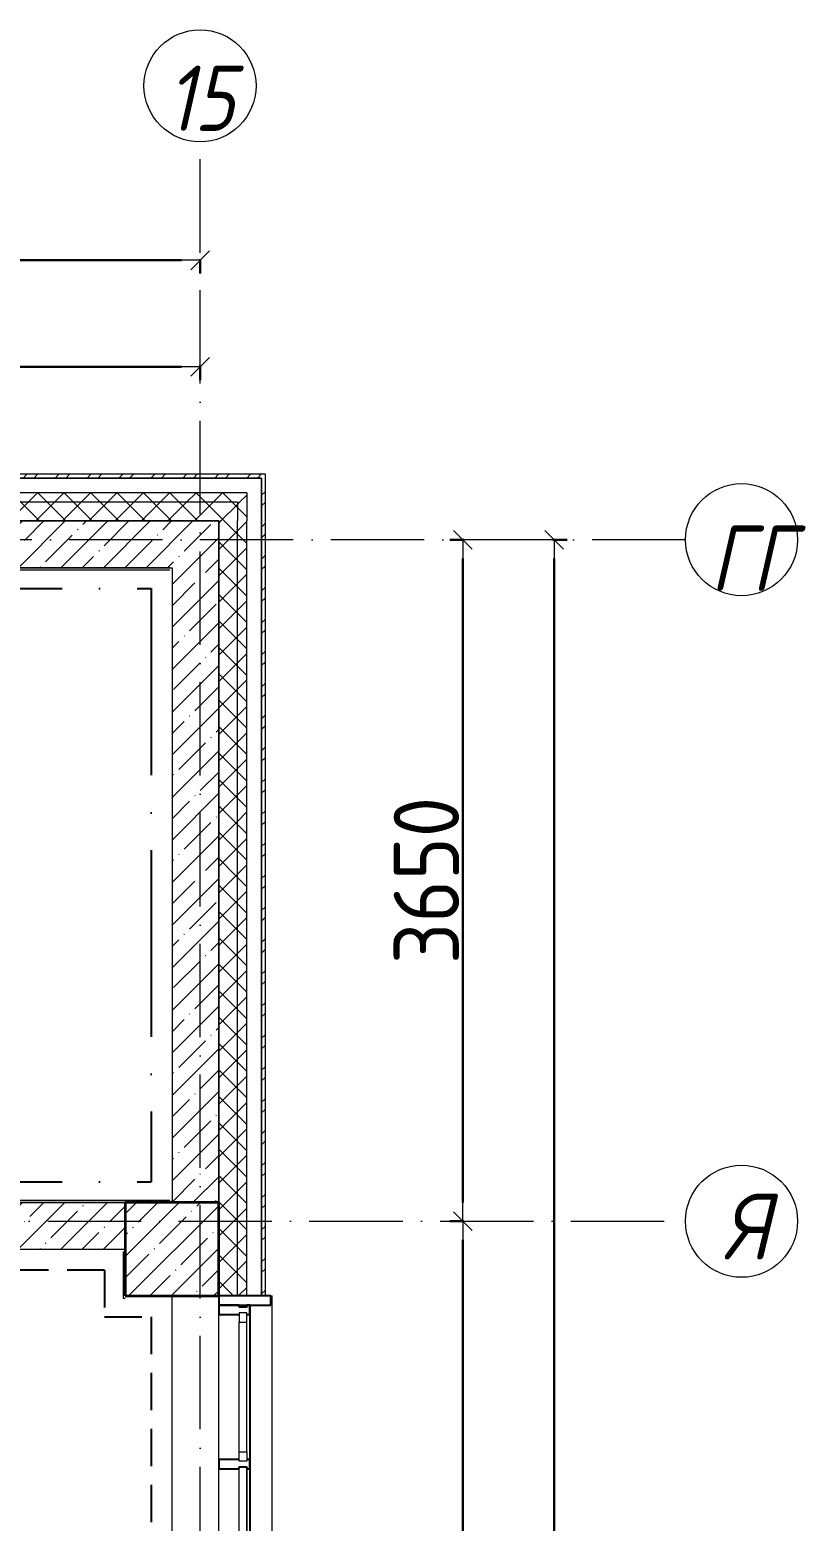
# Model space of a CAD drawing. Header units: millimetres. Extents: x -213536 to 1564669, y -45299 to 942238.
# Drawn here: x -185728 to -181571, y 228121 to 236107 of the extents above; entities that cross this region are included whole.
import ezdxf

# ---------------------------------------------------------------- set-up
doc = ezdxf.new("R2010")
doc.units = ezdxf.units.MM
for name, pattern in [('02 Штрихпунктирная _10 мм_', [1400, 1000, -200, 0, -200]), ('50_200_ШТРИХ_1Т_ш5_п1_п1_', [700, 500, -100, 0, -100]), ('Штрих короткий', [300, 150, -150]), ('Штриховая _2 мм - 1 мм_', [300, 200, -100])]:
    doc.linetypes.add(name, pattern=pattern)
for name, color, linetype, lineweight in [('0-1', 7, 'Continuous', 5), ('0-2', 7, 'Continuous', 9), ('Импосты витража', 7, 'Continuous', 9), ('Импосты витража-1', 7, 'Continuous', 25), ('Каркас_Импост', 7, 'Continuous', 13), ('Каркас_Импост-1', 7, 'Continuous', 9), ('Несущие колонны', 7, 'Continuous', 9), ('Несущие колонны-1', 7, 'Continuous', 35), ('Общие ребра', 7, 'Continuous', 9), ('Окна', 7, 'Continuous', 9), ('Оси', 7, 'Continuous', 9), ('Оси-1', 7, 'Continuous', 20), ('Оси-2', 7, '50_200_ШТРИХ_1Т_ш5_п1_п1_', 9), ('Остекление-1', 7, 'Continuous', 9), ('Перемычка-1', 7, 'Штрих короткий', 9), ('Размеры', 7, 'Continuous', 15), ('Стены', 7, 'Continuous', 9), ('Стены-1', 7, 'Continuous', 13), ('Штриховка разреза-1', 7, 'Continuous', 9)]:
    doc.layers.add(name, color=color, linetype=linetype, lineweight=lineweight)
doc.layers.add('СТ-1_1', color=7, linetype='Штриховая _2 мм - 1 мм_', lineweight=90, true_color=0x888888)
doc.layers.add('СТ-2_1', color=1, linetype='02 Штрихпунктирная _10 мм_', lineweight=90, true_color=0xff0000)
doc.layers.get('0-2').off()
doc.styles.add('ISOCPEUR_I_1', font='isocpeui.ttf', dxfattribs={"width": 0.85, "height": 2.5})
doc.styles.add('СПДС', font='isocpeur.ttf', dxfattribs={"width": 0.9})
doc.dimstyles.new('Размера А3', dxfattribs={"dimtxt": 200, "dimasz": 100, "dimexe": 70, "dimexo": 100, "dimgap": 20, "dimtad": 1, "dimdec": 0, "dimrnd": 10, "dimzin": 0, "dimdsep": 46, "dimtxsty": 'СПДС', "dimblk": 'ARROWHEAD_6', "dimcen": 1, "dimclrd": 256, "dimclre": 256, "dimclrt": 256, "dimazin": 0, "dimtfac": 1, "dimtdec": 0, "dimtmove": 2, "dimatfit": 3, "dimfxl": 1, "dimtolj": 1, "dimtzin": 0, "dimarcsym": 0})
pattern_1 = [(45, (0, 0), (-85.53659, 85.53659), []), (45, (57.02, 0), (-85.53659, 85.53659), [])]
pattern_2 = [(45, (0, 0), (-70.71068, 70.71068), []), (135, (0, 0), (-70.71068, -70.71068), [])]
pattern_3 = [(45, (0, 0), (-114.04925, 114.04925), []), (45, (114.05, 0), (-114.04925, 114.04925), [201.612, -40.322, 3.353, -36.97])]

# ---------------------------------------------------------------- blocks, each defined once
blk = doc.blocks.new('BSC_Колонна _Прямоугольная - 500х500-V144-АИ2_02_План отделки стен 2-го этажа _Часть 2_')
at = {"layer": 'Несущие колонны'}
h = blk.add_hatch(dxfattribs=at)
h.set_pattern_fill('FP_144', color=256, style=0, pattern_type=2)
h.set_pattern_definition([(45, (-25650, -45650), (-114.04925, 114.04925), []), (45, (-25535.95, -45650), (-114.04925, 114.04925), [201.613, -40.323, 3.353, -36.97])])
h.paths.add_polyline_path([(-250, -250), (250, -250), (250, 250), (-250, 250), (-250, 120.8)], flags=0)
at = {"layer": 'Несущие колонны-1'}
for p, q in [((250, 250), (-250, 250)), ((-250, 250), (-250, -250)), ((250, -250), (250, 250)), ((-250, -250), (250, -250))]:
    blk.add_line(p, q, dxfattribs=at)
blk = doc.blocks.new('Проем_Дверь_Прямоугольный - 1800х2700h_оконные проемы-25805030-АИ2_02_План отделки стен 2-го этажа _Часть 2_')
at = {"layer": 'Перемычка-1'}
for p, q in [((900, 125), (-900, 125)), ((900, -125), (-900, -125))]:
    blk.add_line(p, q, dxfattribs=at)
blk = doc.blocks.new('PNS_Панель прямоугольная2 - Нр_Стекло - 40мм-26243474-АИ2_02_План отделки стен 2-го этажа _Часть 2_')
at = {"layer": 'Каркас_Импост'}
for p, q in [((-397.5, 0), (-397.5, 40)), ((-397.5, 40), (-347.5, 40)), ((-347.5, 40), (-347.5, 0)), ((397.5, 40), (347.5, 40)), ((347.5, 40), (347.5, 0)), ((397.5, 0), (397.5, 40)), ((-347.5, 0), (-397.5, 0)), ((347.5, 0), (397.5, 0))]:
    blk.add_line(p, q, dxfattribs=at)
at = {"layer": 'Каркас_Импост-1'}
for p, q in [((-347.5, 40), (347.5, 40)), ((-347.5, 0), (347.5, 0))]:
    blk.add_line(p, q, dxfattribs=at)
blk = doc.blocks.new('Прямоугольный импост - Импост структурный с накладкой - 150мм-25647633-АИ2_02_План отделки стен 2-го этажа _Часть 2_')
at = {"layer": 'Импосты витража-1'}
for p, q in [((-25, 0), (-25, 17)), ((-25, 17), (25, 17)), ((-15, 0), (-25, 0)), ((-15, -40), (-15, 0)), ((25, 17), (25, 0)), ((-25, -150), (-25, -40)), ((-25, -40), (-15, -40)), ((25, -40), (25, -150)), ((25, -150), (-25, -150))]:
    blk.add_line(p, q, dxfattribs=at)
blk = doc.blocks.new('Прямоугольный импост - Импост структурный с накладкой - 150мм-25647642-АИ2_02_План отделки стен 2-го этажа _Часть 2_')
at = {"layer": 'Импосты витража'}
for p, q in [((42475, -100), (43250, -100)), ((42475, -267), (43250, -267))]:
    blk.add_line(p, q, dxfattribs=at)
blk = doc.blocks.new('Прямоугольный импост - Импост структурный с накладкой - 150мм-V150-АИ2_02_План отделки стен 2-го этажа _Часть 2_')
at = {"layer": 'Импосты витража-1'}
for p, q in [((-25, 0), (-25, 17)), ((-25, 17), (25, 17)), ((25, 0), (15, 0)), ((15, 0), (15, -40)), ((25, 17), (25, 0)), ((-25, -150), (-25, -40)), ((15, -40), (25, -40)), ((25, -40), (25, -150)), ((25, -150), (-25, -150))]:
    blk.add_line(p, q, dxfattribs=at)
blk = doc.blocks.new('PNS_Панель прямоугольная1 - Нр_Стекло - 40мм-25259299-АИ2_02_План отделки стен 2-го этажа _Часть 2_')
at = {"layer": 'Остекление-1'}
for p, q in [((-387.5, 40), (387.5, 40)), ((-397.5, 0), (397.5, 0)), ((387.5, 0), (-387.5, 0))]:
    blk.add_line(p, q, dxfattribs=at)
blk = doc.blocks.new('Прямоугольный импост - Откос НВФ_50х280 мм-V161-АИ2_02_План отделки стен 2-го этажа _Часть 2_')
at = {"layer": 'Импосты витража-1'}
for p, q in [((-50, 130), (0, 130)), ((-50, -150), (-50, 130)), ((0, 130), (0, -150)), ((0, -150), (-50, -150))]:
    blk.add_line(p, q, dxfattribs=at)
blk = doc.blocks.new('Отлив_СКБ - Отлив витража_120_НВФ-31885687-АИ2_02_План отделки стен 2-го этажа _Часть 2_')
at = {"layer": 'Окна'}
for p, q in [((1750, -2), (50, -2)), ((0, -120), (0, -113)), ((0, -120), (1800, -120)), ((1800, -113), (1800, -120))]:
    blk.add_line(p, q, dxfattribs=at)
blk = doc.blocks.new('0125-Р-ОО-Ш2-АР-о_23_10_2024_rvt-1-АИ2_02_План отделки стен 2-го этажа _Часть 2_')
at = {"layer": 'Штриховка разреза-1'}
h = blk.add_hatch(dxfattribs=at)
h.set_pattern_fill('FP_80', color=256, style=0, pattern_type=2)
h.set_pattern_definition(pattern_1)
h.paths.add_polyline_path([(26130, 49780), (26130, 49800), (17950, 49800), (17950, 49780), (23915, 49780)], flags=0)
h.paths.add_polyline_path([(16950, 49780), (16950, 49800), (15750, 49800), (15750, 49780), (16459.1, 49780)], flags=0)
h.paths.add_polyline_path([(7950, 49780), (7950, 49800), (-330, 49800), (-330, 49780), (7139.2, 49780)], flags=0)
h = blk.add_hatch(dxfattribs=at)
h.set_pattern_fill('FP_80', color=256, style=0, pattern_type=2)
h.set_pattern_definition(pattern_1)
h.paths.add_polyline_path([(26150, 43370), (26150, 43600), (26130, 43600), (26130, 43370)], flags=0)
h.paths.add_polyline_path([(26130, 45400), (26150, 45400), (26150, 49800), (26130, 49800), (26130, 45770.8)], flags=0)
h = blk.add_hatch(dxfattribs=at)
h.set_pattern_fill('FP_81', color=256, style=0, pattern_type=2)
h.set_pattern_definition(pattern_2)
h.paths.add_polyline_path([(26000, 49650), (26050, 49650), (26050, 49700), (17950, 49700), (17950, 49650), (23915, 49650)], flags=0)
h.paths.add_polyline_path([(16950, 49650), (16950, 49700), (15750, 49700), (15750, 49650), (16459.1, 49650)], flags=0)
h.paths.add_polyline_path([(7950, 49650), (7950, 49700), (-200, 49700), (-200, 49650), (7139.2, 49650)], flags=0)
h = blk.add_hatch(dxfattribs=at)
h.set_pattern_fill('FP_81', color=256, style=0, pattern_type=2)
h.set_pattern_definition(pattern_2)
h.paths.add_polyline_path([(25900, 49550), (26000, 49550), (26000, 49650), (17950, 49650), (17950, 49550), (23915, 49550)], flags=0)
h.paths.add_polyline_path([(16950, 49550), (16950, 49650), (15750, 49650), (15750, 49556), (15825, 49556), (15825, 49550), (16459.1, 49550)], flags=0)
h.paths.add_polyline_path([(7950, 49550), (7950, 49650), (-100, 49650), (-100, 49550), (7450, 49550)], flags=0)
h = blk.add_hatch(dxfattribs=at)
h.set_pattern_fill('FP_81', color=256, style=0, pattern_type=2)
h.set_pattern_definition(pattern_2)
h.paths.add_polyline_path([(26050, 11350), (26050, 13550), (26000, 13550), (26000, 11350)], flags=0)
h.paths.add_polyline_path([(26000, 15350), (26050, 15350), (26050, 16550), (26000, 16550), (26000, 16201.6)], flags=0)
h.paths.add_polyline_path([(26050, 18350), (26050, 19550), (26000, 19550), (26000, 18350)], flags=0)
h.paths.add_polyline_path([(26000, 21350), (26050, 21350), (26050, 22550), (26000, 22550), (26000, 21745.8)], flags=0)
h.paths.add_polyline_path([(26050, 24350), (26050, 25550), (26000, 25550), (26000, 24350)], flags=0)
h.paths.add_polyline_path([(26050, 27350), (26050, 28550), (26000, 28550), (26000, 27350)], flags=0)
h.paths.add_polyline_path([(26000, 30350), (26050, 30350), (26050, 31550), (26000, 31550), (26000, 30986.2)], flags=0)
h.paths.add_polyline_path([(26000, 33350), (26050, 33350), (26050, 34550), (26000, 34550), (26000, 33758.3)], flags=0)
h.paths.add_polyline_path([(26050, 36350), (26050, 37550), (26000, 37550), (26000, 36350)], flags=0)
h.paths.add_polyline_path([(26050, 39350), (26050, 40550), (26000, 40550), (26000, 39350)], flags=0)
h.paths.add_polyline_path([(26050, 42350), (26050, 43600), (26000, 43600), (26000, 42350)], flags=0)
h.paths.add_polyline_path([(26050, 45400), (26050, 49650), (26000, 49650), (26000, 45400)], flags=0)
h = blk.add_hatch(dxfattribs=at)
h.set_pattern_fill('FP_1', color=256, style=0, pattern_type=2)
h.set_pattern_definition(pattern_3)
h.paths.add_polyline_path([(25900, 49300), (25900, 49550), (17950, 49550), (17950, 49300), (25779, 49300)], flags=0)
h = blk.add_hatch(dxfattribs=at)
h.set_pattern_fill('FP_81', color=256, style=0, pattern_type=2)
h.set_pattern_definition(pattern_2)
h.paths.add_polyline_path([(26000, 11350), (26000, 13550), (25906, 13550), (25906, 13475), (25900, 13475), (25900, 11350)], flags=0)
h.paths.add_polyline_path([(25906, 15350), (26000, 15350), (26000, 16550), (25906, 16550), (25906, 16475), (25900, 16475), (25900, 15425), (25906, 15425), (25906, 15356)], flags=0)
h.paths.add_polyline_path([(25906, 18350), (26000, 18350), (26000, 19550), (25900, 19550), (25900, 18425), (25906, 18425), (25906, 18356)], flags=0)
h.paths.add_polyline_path([(25906, 21350), (26000, 21350), (26000, 22550), (25906, 22550), (25906, 22475), (25900, 22475), (25900, 21425), (25906, 21425), (25906, 21356)], flags=0)
h.paths.add_polyline_path([(25900, 24350), (26000, 24350), (26000, 25550), (25906, 25550), (25906, 25475), (25900, 25475), (25900, 24850)], flags=0)
h.paths.add_polyline_path([(26000, 27350), (26000, 28550), (25900, 28550), (25900, 27425), (25906, 27425), (25906, 27350)], flags=0)
h.paths.add_polyline_path([(26000, 30350), (26000, 31550), (25906, 31550), (25906, 31475), (25900, 31475), (25900, 30425), (25906, 30425), (25906, 30350)], flags=0)
h.paths.add_polyline_path([(26000, 33350), (26000, 34550), (25900, 34550), (25900, 33425), (25906, 33425), (25906, 33350)], flags=0)
h.paths.add_polyline_path([(25906, 36350), (26000, 36350), (26000, 37550), (25906, 37550), (25906, 37475), (25900, 37475), (25900, 36425), (25906, 36425), (25906, 36356)], flags=0)
h.paths.add_polyline_path([(25906, 39350), (26000, 39350), (26000, 40550), (25900, 40550), (25900, 39425), (25906, 39425), (25906, 39356)], flags=0)
h.paths.add_polyline_path([(26000, 42350), (26000, 43600), (25906, 43600), (25906, 43525), (25900, 43525), (25900, 42425), (25906, 42425), (25906, 42350)], flags=0)
h.paths.add_polyline_path([(26000, 45400), (26000, 49550), (25900, 49550), (25900, 45400)], flags=0)
h = blk.add_hatch(dxfattribs=at)
h.set_pattern_fill('FP_1', color=256, style=0, pattern_type=2)
h.set_pattern_definition(pattern_3)
h.paths.add_polyline_path([(25650, 45900), (25900, 45900), (25900, 49300), (25650, 49300), (25650, 47618.9)], flags=0)
h = blk.add_hatch(dxfattribs=at)
h.set_pattern_fill('FP_1', color=256, style=0, pattern_type=2)
h.set_pattern_definition(pattern_3)
h.paths.add_polyline_path([(25400, 45650), (25400, 45900), (18850, 45900), (18850, 45650), (23915, 45650)], flags=0)
h.paths.add_polyline_path([(17250, 45650), (17250, 45900), (16950, 45900), (16950, 45650)], flags=0)
at = {"layer": 'Общие ребра'}
for p, q in [((26050, 49700), (17950, 49700)), ((26050, 49700), (26050, 49650)), ((26000, 49650), (17950, 49650)), ((26000, 49650), (26000, 49550)), ((26050, 49650), (26050, 49550)), ((26000, 45400), (26000, 49550)), ((26050, 45400), (26050, 49550))]:
    blk.add_line(p, q, dxfattribs=at)
at = {"layer": 'Стены'}
blk.add_line((25650, 43600), (25650, 45400), dxfattribs=at)
at = {"layer": 'Стены-1'}
for p, q in [((26130, 49800), (17950, 49800)), ((26130, 49780), (17950, 49780)), ((17950, 49780), (26130, 49780)), ((26150, 49800), (26130, 49800)), ((26130, 49780), (26130, 45400)), ((26130, 49700), (26130, 49780)), ((26150, 45400), (26150, 49800)), ((26130, 49550), (26130, 49700)), ((17950, 49550), (25900, 49550)), ((25900, 49550), (17950, 49550)), ((25900, 49550), (25900, 45900)), ((25900, 49300), (25900, 49550)), ((26130, 45400), (26130, 49550)), ((17950, 49300), (25650, 49300)), ((25650, 49300), (25650, 45900)), ((25900, 45900), (25900, 49300)), ((25400, 45900), (18850, 45900)), ((18850, 45650), (25400, 45650)), ((25900, 45400), (26130, 45400)), ((26130, 45400), (26150, 45400))]:
    blk.add_line(p, q, dxfattribs=at)
at = {"layer": '0-2'}
blk.add_blockref('BSC_Колонна _Прямоугольная - 500х500-V144-АИ2_02_План отделки стен 2-го этажа _Часть 2_', (25650, 45650), dxfattribs=at)
for name, p, rotation in [('Проем_Дверь_Прямоугольный - 1800х2700h_оконные проемы-25805030-АИ2_02_План отделки стен 2-го этажа _Часть 2_', (25775, 44500), 269.9999999999999), ('Отлив_СКБ - Отлив витража_120_НВФ-31885687-АИ2_02_План отделки стен 2-го этажа _Часть 2_', (26067, 43600), 90), ('Прямоугольный импост - Импост структурный с накладкой - 150мм-25647642-АИ2_02_План отделки стен 2-го этажа _Часть 2_', (25800, 2050), 89.99999999999999), ('PNS_Панель прямоугольная2 - Нр_Стекло - 40мм-26243474-АИ2_02_План отделки стен 2-го этажа _Часть 2_', (26050, 44912.5), 89.99999999999753), ('PNS_Панель прямоугольная1 - Нр_Стекло - 40мм-25259299-АИ2_02_План отделки стен 2-го этажа _Часть 2_', (26050, 44087.5), 89.99999999999753), ('Прямоугольный импост - Импост структурный с накладкой - 150мм-25647642-АИ2_02_План отделки стен 2-го этажа _Часть 2_', (25800, 1225), 89.99999999999999)]:
    blk.add_blockref(name, p, dxfattribs=dict(at, rotation=rotation))
at = {"layer": '0-2', "extrusion": (0, 0, -1), "rotation": 90.00000000000249}
for name, p in [('Прямоугольный импост - Откос НВФ_50х280 мм-V161-АИ2_02_План отделки стен 2-го этажа _Часть 2_', (-26050, 45400)), ('Прямоугольный импост - Импост структурный с накладкой - 150мм-V150-АИ2_02_План отделки стен 2-го этажа _Часть 2_', (-26050, 45325)), ('Прямоугольный импост - Импост структурный с накладкой - 150мм-25647633-АИ2_02_План отделки стен 2-го этажа _Часть 2_', (-26050, 44500))]:
    blk.add_blockref(name, p, dxfattribs=at)
blk = doc.blocks.new('Ось сетки - Круг_Ø6_00__ISO-2_5_0_9K_-16731441-АИ2_02_План отделки стен 2-го этажа _Часть 2_')
at = {"layer": 'Оси-1'}
blk.add_circle((0, 0), 3, dxfattribs=at)
blk = doc.blocks.new('ARROWHEAD_6')
at = {"color": 0, "linetype": 'Continuous'}
for p, q in [((0, 0), (-1, 0)), ((-0.5, -0.5), (0.5, 0.5))]:
    blk.add_line(p, q, dxfattribs=at)
blk = doc.blocks.new('*D2986')
at = {"layer": 'Defpoints', "color": 0, "transparency": 16777216}
for p in [(228645.6, 263297.6), (232045.6, 263297.6), (232045.6, 263191.6)]:
    blk.add_point(p, dxfattribs=at)
at = {"layer": 'Размеры', "lineweight": -2, "transparency": 16777216}
for p, q in [((228645.6, 263197.6), (228645.6, 263121.6)), ((228745.6, 263191.6), (231945.6, 263191.6)), ((232045.6, 263197.6), (232045.6, 263121.6))]:
    blk.add_line(p, q, dxfattribs=at)
at = {"layer": 'Размеры', "lineweight": -2, "transparency": 16777216, "xscale": 100, "yscale": 100, "zscale": 100, "rotation": 180}
blk.add_blockref('ARROWHEAD_6', (228645.6, 263191.6), dxfattribs=at)
at = {"layer": 'Размеры', "lineweight": -2, "transparency": 16777216, "xscale": 100, "yscale": 100, "zscale": 100}
blk.add_blockref('ARROWHEAD_6', (232045.6, 263191.6), dxfattribs=at)
at = {"layer": 'Размеры', "lineweight": 25, "transparency": 16777216, "insert": (230345.6, 263386.6), "char_height": 350, "width": 2.564, "attachment_point": 5, "style": 'СПДС'}
blk.add_mtext('\\A1;3400', dxfattribs=at)
blk = doc.blocks.new('*D2987')
at = {"layer": 'Defpoints', "color": 0, "transparency": 16777216}
for p in [(206245.6, 263867.2), (232045.6, 263867.2), (232045.6, 263761.1)]:
    blk.add_point(p, dxfattribs=at)
at = {"layer": 'Размеры', "lineweight": -2, "transparency": 16777216}
for p, q in [((206245.6, 263767.2), (206245.6, 263691.1)), ((206345.6, 263761.1), (231945.6, 263761.1)), ((232045.6, 263767.2), (232045.6, 263691.1))]:
    blk.add_line(p, q, dxfattribs=at)
at = {"layer": 'Размеры', "lineweight": -2, "transparency": 16777216, "xscale": 100, "yscale": 100, "zscale": 100, "rotation": 180}
blk.add_blockref('ARROWHEAD_6', (206245.6, 263761.1), dxfattribs=at)
at = {"layer": 'Размеры', "lineweight": -2, "transparency": 16777216, "xscale": 100, "yscale": 100, "zscale": 100}
blk.add_blockref('ARROWHEAD_6', (232045.6, 263761.1), dxfattribs=at)
at = {"layer": 'Размеры', "lineweight": 25, "transparency": 16777216, "insert": (219145.6, 263956.1), "char_height": 350, "width": 3.111, "attachment_point": 5, "style": 'СПДС'}
blk.add_mtext('\\A1;25800', dxfattribs=at)
blk = doc.blocks.new('*D3015')
at = {"layer": 'Defpoints', "color": 0, "transparency": 16777216}
for p in [(233558.9, 262265.2), (233452.9, 258615.2), (233558.9, 258615.2)]:
    blk.add_point(p, dxfattribs=at)
at = {"layer": 'Размеры', "lineweight": -2, "transparency": 16777216}
for p, q in [((233458.9, 262265.2), (233382.9, 262265.2)), ((233452.9, 262165.2), (233452.9, 258715.2)), ((233458.9, 258615.2), (233382.9, 258615.2))]:
    blk.add_line(p, q, dxfattribs=at)
at = {"layer": 'Размеры', "lineweight": -2, "transparency": 16777216, "xscale": 100, "yscale": 100, "zscale": 100}
for p, rotation in [((233452.9, 262265.2), 90), ((233452.9, 258615.2), 270)]:
    blk.add_blockref('ARROWHEAD_6', p, dxfattribs=dict(at, rotation=rotation))
at = {"layer": 'Размеры', "lineweight": 25, "transparency": 16777216, "insert": (233257.9, 260440.2), "char_height": 350, "width": 2.488, "attachment_point": 5, "rotation": 90, "style": 'СПДС'}
blk.add_mtext('\\A1;3650', dxfattribs=at)
blk = doc.blocks.new('*D3016')
at = {"layer": 'Defpoints', "color": 0, "transparency": 16777216}
for p in [(233558.9, 258615.2), (233452.9, 253115.2), (233558.9, 253115.2)]:
    blk.add_point(p, dxfattribs=at)
at = {"layer": 'Размеры', "lineweight": -2, "transparency": 16777216}
for p, q in [((233458.9, 258615.2), (233382.9, 258615.2)), ((233452.9, 258515.2), (233452.9, 253215.2)), ((233458.9, 253115.2), (233382.9, 253115.2))]:
    blk.add_line(p, q, dxfattribs=at)
at = {"layer": 'Размеры', "lineweight": -2, "transparency": 16777216, "xscale": 100, "yscale": 100, "zscale": 100}
for p, rotation in [((233452.9, 258615.2), 90), ((233452.9, 253115.2), 270)]:
    blk.add_blockref('ARROWHEAD_6', p, dxfattribs=dict(at, rotation=rotation))
at = {"layer": 'Размеры', "lineweight": 25, "transparency": 16777216, "insert": (233257.9, 255865.2), "char_height": 350, "width": 2.488, "attachment_point": 5, "rotation": 90, "style": 'СПДС'}
blk.add_mtext('\\A1;5500', dxfattribs=at)
blk = doc.blocks.new('*D3022')
at = {"layer": 'Defpoints', "color": 0, "transparency": 16777216}
for p in [(233835.2, 262265.2), (233941.3, 262265.2), (233835.2, 228815.2)]:
    blk.add_point(p, dxfattribs=at)
at = {"layer": 'Размеры', "lineweight": -2, "transparency": 16777216}
for p, q in [((233935.2, 262265.2), (234011.3, 262265.2)), ((233941.3, 228915.2), (233941.3, 262165.2)), ((233935.2, 228815.2), (234011.3, 228815.2))]:
    blk.add_line(p, q, dxfattribs=at)
at = {"layer": 'Размеры', "lineweight": -2, "transparency": 16777216, "xscale": 100, "yscale": 100, "zscale": 100}
for p, rotation in [((233941.3, 262265.2), 90), ((233941.3, 228815.2), 270)]:
    blk.add_blockref('ARROWHEAD_6', p, dxfattribs=dict(at, rotation=rotation))
at = {"layer": 'Размеры', "lineweight": 25, "transparency": 16777216, "insert": (233746.3, 245540.2), "char_height": 350, "width": 3.186, "attachment_point": 5, "rotation": 90, "style": 'СПДС'}
blk.add_mtext('\\A1;33450', dxfattribs=at)
blk = doc.blocks.new('Оси1')
at = {"layer": 'Оси-2'}
for p, q in [((232045.6, 210594.5), (232045.6, 264395.4)), ((234645.6, 262265.2), (203926.8, 262265.2)), ((203926.8, 258615.2), (234645.6, 258615.2))]:
    blk.add_line(p, q, dxfattribs=at)
at = {"layer": 'Оси-1', "xscale": 99.99999999999993, "yscale": 99.99999999999993, "zscale": 99.99999999999993}
blk.add_blockref('Ось сетки - Круг_Ø6_00__ISO-2_5_0_9K_-16731441-АИ2_02_План отделки стен 2-го этажа _Часть 2_', (232045.6, 264695.4), dxfattribs=at)
for p, rotation in [((234945.6, 262265.2), 89.9999999999998), ((234945.6, 258615.2), 269.9999999999995)]:
    blk.add_blockref('Ось сетки - Круг_Ø6_00__ISO-2_5_0_9K_-16731441-АИ2_02_План отделки стен 2-го этажа _Часть 2_', p, dxfattribs=dict(at, rotation=rotation))
at = {"layer": 'Оси', "char_height": 350, "attachment_point": 1, "style": 'ISOCPEUR_I_1'}
for s, insert, width in [('15', (231864.5, 264804.2), 346.329), ('ГГ', (234778.5, 262341.3), 404.05), ('\\fISOCPEUR|b0|i1|c204|p34|;\\W.9;Я', (234847.6, 258761.9), 223.671)]:
    blk.add_mtext(s, dxfattribs=dict(at, insert=insert, width=width))
at = {"layer": 'Размеры', "lineweight": 25}
for base, p1, p2, picture, middle in [((232045.6, 263761.1), (206245.6, 263867.2), (232045.6, 263867.2), '*D2987', (219145.6, 263956.1)), ((232045.6, 263191.6), (228645.6, 263297.6), (232045.6, 263297.6), '*D2986', (230345.6, 263386.6))]:
    dim = blk.add_linear_dim(base=base, p1=p1, p2=p2, dimstyle='Размера А3', override={"dimtxt": 350}, dxfattribs=at)
    dim.commit()
    dim.dimension.update_dxf_attribs({"geometry": picture, "text_midpoint": middle})
for base, p1, p2, picture, middle in [((233452.9, 258615.2), (233558.9, 262265.2), (233558.9, 258615.2), '*D3015', (233257.9, 260440.2)), ((233941.3, 262265.2), (233835.2, 228815.2), (233835.2, 262265.2), '*D3022', (233746.3, 245540.2)), ((233452.9, 253115.2), (233558.9, 258615.2), (233558.9, 253115.2), '*D3016', (233257.9, 255865.2))]:
    dim = blk.add_linear_dim(base=base, p1=p1, p2=p2, angle=90, dimstyle='Размера А3', override={"dimtxt": 350}, dxfattribs=at)
    dim.commit()
    dim.dimension.update_dxf_attribs({"geometry": picture, "text_midpoint": middle})

msp = doc.modelspace()

# ---------------------------------------------------------------- linework, layer by layer
at = {"layer": 'СТ-1_1', "lineweight": 25}
for p, q in [((-185329, 229465.3), (-188255, 229465.3)), ((-185329, 229465.3), (-185329, 229215.3)), ((-185329, 229215.3), (-185079, 229215.3)), ((-185079, 229215.3), (-185079, 227327.3))]:
    msp.add_line(p, q, dxfattribs=at)
at = {"layer": 'СТ-2_1', "lineweight": 25}
for p, q in [((-193555, 233115.3), (-185079, 233115.3)), ((-185079, 233115.3), (-185079, 229939.3)), ((-193555, 229939.3), (-185079, 229939.3))]:
    msp.add_line(p, q, dxfattribs=at)
at = {"layer": 'Стены-1'}
for p, q in [((-184979, 233227.3), (-192667, 233227.3)), ((-192667, 233215.3), (-184979, 233215.3)), ((-184979, 229839.3), (-191737, 229839.3)), ((-191737, 229827.3), (-185217, 229827.3)), ((-184967, 229827.3), (-184967, 229839.3)), ((-185229, 229565.3), (-185229, 229315.3)), ((-185229, 229315.3), (-185217, 229315.3))]:
    msp.add_line(p, q, dxfattribs=at)

# ---------------------------------------------------------------- block references
at = {"color": 2, "lineweight": 30}
msp.add_blockref('Оси1', (-416862.6, -28888), dxfattribs=at)
at = {"layer": '0-1'}
msp.add_blockref('0125-Р-ОО-Ш2-АР-о_23_10_2024_rvt-1-АИ2_02_План отделки стен 2-го этажа _Часть 2_', (-210617, 183927.3), dxfattribs=at)

doc.saveas('drawing.dxf')
